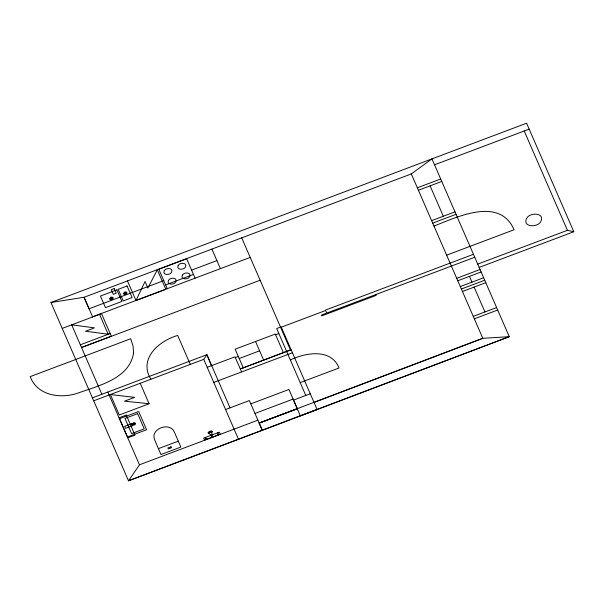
<?xml version="1.0" encoding="UTF-8"?>
<svg xmlns="http://www.w3.org/2000/svg" width="604" height="604" viewBox="0 0 604 604"><rect width="100%" height="100%" fill="white"/><g stroke="black" fill="none" stroke-linecap="round" stroke-linejoin="round"><path stroke-width="0.91" d="M131.929 424.423L133.567 422.709L134.632 422.694L135.583 423.517L135.341 424.318L133.952 425.231L132.102 424.831M135.991 300.535L145.066 281.494L147.905 288.025L157.289 269.709L165.806 289.293L135.991 300.535L127.474 280.943M93.711 400.807L203.737 359.335L206.923 354.691L230.041 407.859M257.87 420.18L139.471 464.808L128.493 480.792L50.962 302.498L526.612 123.208L573.8 231.725L479.153 267.406M50.962 302.498L84.069 297.274L411.316 173.929L431.958 158.89L509.278 336.677L262.302 430.35L259.124 423.147L482.8 338.308L509.278 336.677L128.493 480.792L262.325 430.342L249.377 400.565L225.571 409.542M314.035 402.445L482.8 338.308L411.316 173.929M434.533 164.794L529.179 129.12M163.767 280.626L89.037 308.795L84.077 297.296L92.631 316.949M191.619 270.131L216.896 260.603M417.341 187.784L440.701 178.98M165.639 284.922L193.491 274.427M418.413 190.245L441.766 181.442M92.571 316.821L250.215 257.41M62.227 328.41L101.51 313.604L111.325 336.202L81.502 347.436M80.347 344.786L110.185 333.544M81.54 347.542L260.135 280.226M431.634 220.649L454.993 211.845M432.706 223.11L456.058 214.307M433.982 226.047C457.19 217.04 499.599 196.33 514.087 229.739L446.643 255.167M92.427 397.855L206.923 354.691L211.445 365.699M473.461 254.314L325.443 310.109L326.726 313.061M281.305 327.194L325.609 310.494M474.744 257.266L321.373 315.077L321.736 315.9L376.156 295.386L375.801 294.563M275.598 334.759L278.791 333.559M477.726 264.122L567.398 230.32L573.8 231.725M207.202 367.3L235.016 356.813L241.592 371.928M235.364 357.598L238.331 356.481M239.207 358.504L259.599 350.818M456.707 278.301L480.059 269.497M457.772 280.762L481.131 271.959M291.143 349.814L240.301 368.961L290.441 349.912L241.713 237.855M149.105 403.744L119.282 414.986L110.404 394.571L134.639 397.356L124.5 401.177L149.09 403.706L140.226 383.329M460.293 286.56L483.653 277.757M461.365 289.022L484.725 280.218M213.771 382.415L292.427 352.766M119.501 418.731L138.671 411.505L146.598 429.738L127.429 436.964M462.438 291.483L485.797 282.68M290.335 359.916C305.783 352.608 331.075 348.138 339.04 367.979L300.203 382.611M473.257 316.36L496.609 307.557M474.329 318.821L497.681 310.018M250.803 403.849L288.946 389.467L297.296 408.674L259.154 423.049L297.274 408.765M158.429 448.644L160.996 454.548L180.868 447.051L174.624 432.698C170.57 421.048 149.43 428.681 154.805 440.173L158.429 448.644L178.301 441.154M254.979 413.453L293.121 399.07M310.267 393.778L293.499 400.097L300.362 415.877L317.123 409.557L281.162 326.855L276.685 328.538L305.79 395.461M210.532 434.774L211.876 434.268M210.804 435.393L203.654 438.096L204.522 440.097L220.226 434.178L219.358 432.177L212.147 434.888M71.695 324.839L94.466 327.859L85.519 331.234L108.343 334.231M524.212 130.993L567.398 230.32M430.093 185.843L443.313 216.247M469.451 276.36L471.973 282.159M474.117 287.081L484.936 311.958M283.389 352.691L275.288 334.057L235.152 349.188L243.269 367.844M255.552 341.494L263.654 360.127M211.906 249.112L220.4 268.652M195.069 278.134L186.651 258.769L158.814 269.256L167.24 288.621M203.737 359.335L238.52 439.319M190.283 364.408L177.682 335.431C159.169 340.852 138.18 358.557 150.887 379.259M217.667 432.811L218.588 434.797M213.023 436.896C210.811 435.19 212.525 432.63 211.823 431.014L209.95 431.173L208.146 432.404C208.757 434.148 212.042 434.525 211.679 437.402M205.239 437.492L206.115 439.501M99.524 314.352L108.199 334.291M107.837 392.049L139.471 464.808M71.672 324.846L101.872 394.291M133.582 352.97C129.407 378.776 98.701 385.586 77.939 393.091C60.74 399.055 37.221 395.763 30.2 376.624L130.706 338.738L133.061 346.054L133.582 352.97M126.863 292.736L126.621 293.536L125.232 294.45L124.16 294.465L123.208 293.642L124.847 291.921L125.919 291.913L126.863 292.736M134.798 423.714L133.869 424.695L132.714 424.227L133.643 423.245L134.798 423.714M112.306 298.127L111.378 299.101L110.215 298.64L111.151 297.659L112.306 298.127M113.091 297.931L112.85 298.731L111.453 299.644L110.389 299.659L109.437 298.837L111.068 297.115L112.14 297.108L113.091 297.931M126.085 292.932L125.149 293.914L123.994 293.446L124.93 292.464L126.085 292.932M208.229 433.03C216.277 431.203 209.996 430.335 208.229 433.03M168.478 280.369C166.13 284.884 174.148 285.231 175.711 281.97C178.067 277.462 170.041 277.1 168.478 280.369M182.393 275.13C180.045 279.637 188.063 279.984 189.626 276.723C191.981 272.215 183.956 271.86 182.393 275.13M526.643 218.391C522.045 227.21 537.741 227.897 540.799 221.509C545.389 212.691 529.7 212.004 526.643 218.391M164.273 270.705C161.925 275.213 169.951 275.567 171.513 272.298C173.861 267.791 165.836 267.436 164.273 270.705M178.188 265.458C175.84 269.965 183.865 270.32 185.428 267.059C187.776 262.551 179.75 262.189 178.188 265.458M217.546 434.185C216.572 433.914 219.01 433.506 217.546 434.185M205.813 438.383L206.5 438.398L205.813 438.383M114.239 288.576L111.257 289.701L113.258 294.291L116.232 293.166L114.239 288.576M116.866 289.867L100.43 296.058L105.466 307.647L121.91 301.449L116.866 289.867M127.074 285.979L118.188 289.331L123.224 300.92L132.11 297.568L127.074 285.979M126.274 415.076L119.131 417.772L127.852 437.817L134.994 435.129L126.274 415.076M137.637 413.664L124.983 418.436L131.589 433.627L144.243 428.855L137.637 413.664M131.619 423.714L124.666 426.333L125.519 428.304L132.48 425.684L131.619 423.714M171.015 446.756L167.852 447.949L168.29 448.938L171.445 447.753L171.015 446.756"/></g></svg>
